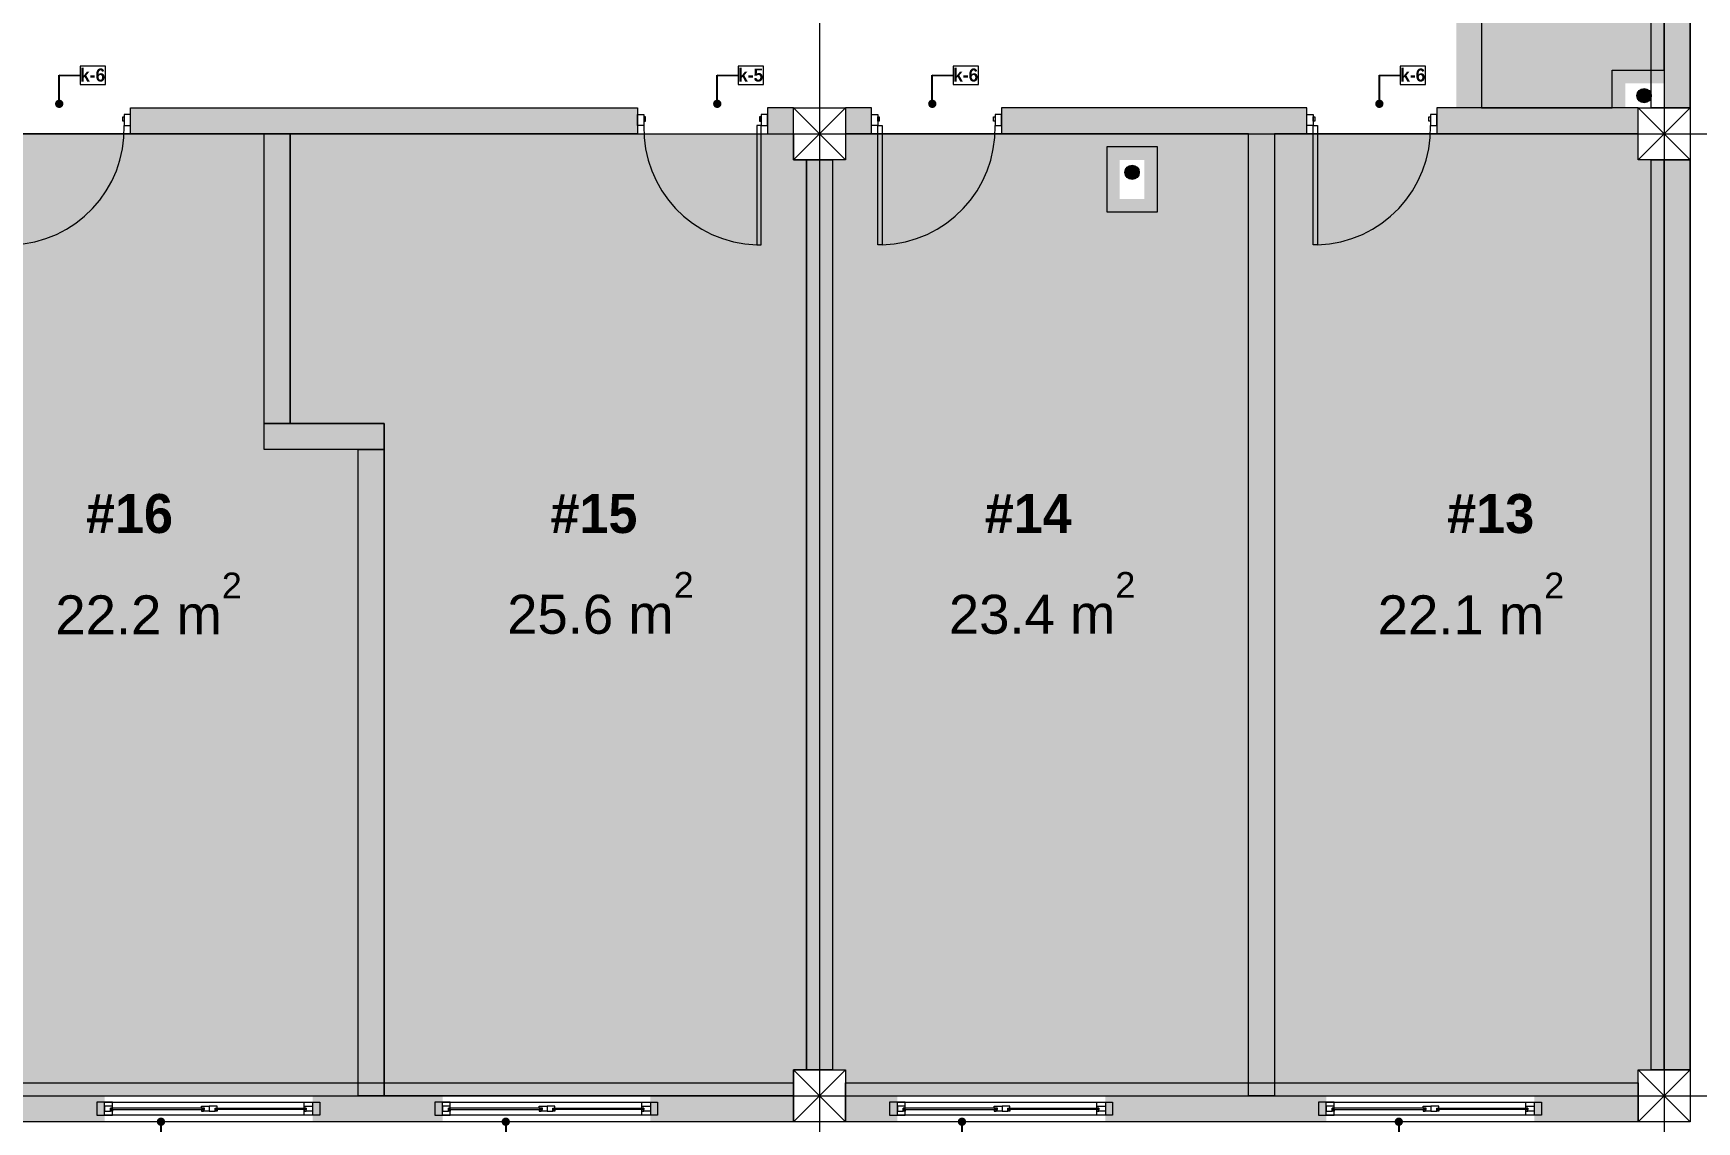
# Model space of a CAD drawing. Header units: millimetres. Extents: x 475206255 to 476720147, y 4620882299 to 4621447368.
# Drawn here: x 475261770 to 475274569, y 4620940324 to 4620948699 of the extents above; entities that cross this region are included whole.
import ezdxf

# ---------------------------------------------------------------- set-up
doc = ezdxf.new("R2010")
doc.units = ezdxf.units.MM
doc.header["$MEASUREMENT"] = 0
doc.set_wipeout_variables(frame=1)
for name, color, linetype, lineweight in [('2D Drafting - General_Pen_No__1_Pen_No__7', 7, 'Continuous', 0), ('2D Drafting - General_Pen_No__1_Pen_No__7_Pen_No__7', 7, 'Continuous', 0), ('2D Drafting - General_Pen_No__250_Pen_No__7_Pen_No__154', 154, 'Continuous', 0), ('2D Drafting - General_Pen_No__250_Pen_No__7_Pen_No__250', 7, 'Continuous', 0), ('2D Drafting - General_Pen_No__250_Pen_No__7_Pen_No__7', 7, 'Continuous', 0), ('Annotation - Text_Pen_No__7_Pen_No__235', 235, 'Continuous', 0), ('Doors_Pen_No__7_Pen_No__7_Pen_No__7', 7, 'Continuous', 0), ('G-Anno-Nplt_Pen_No__4', 7, 'Continuous', 0), ('G-Anno-Nplt_Pen_No__7', 7, 'Continuous', 0), ('G-Anno-Nplt_Pen_No__8', 8, 'Continuous', 0), ('kar-panjara_Pen_No__7_Pen_No__7_Pen_No__7', 7, 'Continuous', 0), ('New_Annotation - Label_Pen_No__1', 1, 'Continuous', 0), ('New_G-Anno-Nplt_Pen_No__4', 7, 'Continuous', 0), ('New_G-Anno-Nplt_Pen_No__8', 8, 'Continuous', 0), ('shaxtebi da milebi_Pen_No__1_Pen_No__1_Pen_No__1', 1, 'Continuous', 0), ('zoma_Pen_No__1', 1, 'Continuous', 0), ('zoma_Pen_No__142', 142, 'Continuous', 0), ('zoma_Pen_No__5_Pen_No__5', 5, 'Continuous', 0)]:
    doc.layers.add(name, color=color, linetype=linetype, lineweight=lineweight)
doc.layers.add('zoma', color=7, linetype='Continuous')
doc.styles.add('GENERATED_STYLE_1', font='arial.ttf')
doc.styles.add('GENERATED_STYLE_2', font='arial.ttf')
doc.styles.add('GENERATED_STYLE_5', font='')
doc.styles.add('GENERATED_STYLE_8', font='')
doc.styles.get('GENERATED_STYLE_5').set_extended_font_data('Avaza', bold=True)
doc.styles.get('GENERATED_STYLE_8').set_extended_font_data('AcadMtavr', bold=True)
doc.dimstyles.new('GENERATED_STYLE__11', dxfattribs={"dimtxt": 500, "dimasz": 228, "dimexe": 0.18, "dimexo": 3, "dimgap": 0, "dimtad": 1, "dimlfac": 0.001, "dimzin": 0, "dimdsep": 46, "dimtxsty": 'GENERATED_STYLE_2', "dimblk": 'ARROWHEAD_2', "dimblk1": 'ARROWHEAD_2', "dimblk2": 'ARROWHEAD_2', "dimcen": 0.09, "dimclrd": 1, "dimclre": 1, "dimclrt": 1, "dimadec": 0, "dimazin": 0, "dimtfac": 1, "dimtdec": 4, "dimtmove": 2, "dimatfit": 3, "dimfxl": 1, "dimtolj": 1, "dimtzin": 0, "dimarcsym": 0})
doc.dimstyles.new('GENERATED_STYLE__25', dxfattribs={"dimtxt": 200, "dimasz": 64.421331, "dimexe": 0.18, "dimexo": 3, "dimgap": 0, "dimtad": 1, "dimtih": 1, "dimtoh": 1, "dimlfac": 0.001, "dimzin": 0, "dimdsep": 46, "dimtxsty": 'GENERATED_STYLE_2', "dimblk": 'ARROWHEAD_2', "dimblk1": 'ARROWHEAD_2', "dimblk2": 'ARROWHEAD_2', "dimcen": 0.09, "dimclrd": 142, "dimclre": 142, "dimclrt": 142, "dimadec": 0, "dimazin": 0, "dimtfac": 1, "dimtdec": 4, "dimtmove": 2, "dimatfit": 3, "dimfxl": 1, "dimtolj": 1, "dimtzin": 0, "dimarcsym": 0})
doc.dimstyles.new('GENERATED_STYLE__3', dxfattribs={"dimtxt": 200, "dimasz": 64.421331, "dimexe": 0.18, "dimexo": 3, "dimgap": 0, "dimtad": 1, "dimtih": 1, "dimtoh": 1, "dimlfac": 0.001, "dimzin": 0, "dimdsep": 46, "dimtxsty": 'GENERATED_STYLE_2', "dimblk": 'ARROWHEAD_2', "dimblk1": 'ARROWHEAD_2', "dimblk2": 'ARROWHEAD_2', "dimcen": 0.09, "dimclrd": 142, "dimclre": 142, "dimclrt": 142, "dimadec": 0, "dimazin": 0, "dimtfac": 1, "dimtdec": 4, "dimtmove": 0, "dimatfit": 3, "dimfxl": 1, "dimtolj": 1, "dimtzin": 0, "dimarcsym": 0})
doc.dimstyles.new('GENERATED_STYLE__33', dxfattribs={"dimtxt": 0.18, "dimasz": 127.68, "dimexe": 0.18, "dimexo": 0.0625, "dimgap": 0, "dimtad": 0, "dimtih": 1, "dimtoh": 1, "dimdec": 4, "dimzin": 0, "dimdsep": 46, "dimcen": 0.09, "dimadec": 0, "dimazin": 0, "dimtfac": 1, "dimtdec": 4, "dimtmove": 0, "dimatfit": 3, "dimldrblk": 'ARROWHEAD_11', "dimfxl": 1, "dimtolj": 1, "dimtzin": 0, "dimarcsym": 0})
doc.dimstyles.new('GENERATED_STYLE__9', dxfattribs={"dimtxt": 200, "dimasz": 64.421331, "dimexe": 0.18, "dimexo": 3, "dimgap": 0, "dimtad": 1, "dimlfac": 0.001, "dimzin": 0, "dimdsep": 46, "dimtxsty": 'GENERATED_STYLE_2', "dimblk": 'ARROWHEAD_2', "dimblk1": 'ARROWHEAD_2', "dimblk2": 'ARROWHEAD_2', "dimcen": 0.09, "dimclrd": 142, "dimclre": 142, "dimclrt": 142, "dimadec": 0, "dimazin": 0, "dimtfac": 1, "dimtdec": 4, "dimtmove": 0, "dimatfit": 3, "dimfxl": 1, "dimtolj": 1, "dimtzin": 0, "dimarcsym": 0})

# ---------------------------------------------------------------- blocks, each defined once
blk = doc.blocks.new('*D1120', base_point=(475826096, 4621095193))
at = {"layer": 'zoma_Pen_No__142', "color": 142, "linetype": 'Continuous', "lineweight": 0, "transparency": 16777216}
for p, q in [((475296909, 4620940724), (475296782, 4620940724)), ((475296803, 4620940748), (475296888, 4620940699)), ((475296846, 4620940324), (475296846, 4620940724)), ((475296909, 4620940324), (475296782, 4620940324)), ((475296803, 4620940348), (475296888, 4620940299)), ((475296846, 4620940282), (475296846, 4620940324))]:
    blk.add_line(p, q, dxfattribs=at)
at = {"layer": 'zoma_Pen_No__142', "color": 142, "lineweight": 0, "transparency": 16777216, "insert": (475296806, 4620939766), "char_height": 200, "attachment_point": 7, "rotation": 90, "style": 'GENERATED_STYLE_2'}
blk.add_mtext('\\A1;{\\pql;\\fArial|b0|i0|c204|p0;\\W1.000000;0.40}', dxfattribs=at)
blk = doc.blocks.new('ARROWHEAD_2')
at = {"color": 0, "linetype": 'Continuous', "lineweight": 0}
for p, q in [((-0.378, -0.655), (0.378, 0.655)), ((0, 0), (-1, 0))]:
    blk.add_line(p, q, dxfattribs=at)
blk = doc.blocks.new('*D1121', base_point=(475826096, 4621095193))
at = {"layer": 'zoma_Pen_No__142', "color": 142, "linetype": 'Continuous', "lineweight": 0, "transparency": 16777216}
for p, q in [((475296909, 4620947724), (475296782, 4620947724)), ((475296803, 4620947748), (475296888, 4620947699)), ((475296846, 4620940724), (475296846, 4620947724)), ((475296909, 4620940724), (475296782, 4620940724)), ((475296803, 4620940748), (475296888, 4620940699))]:
    blk.add_line(p, q, dxfattribs=at)
at = {"layer": 'zoma_Pen_No__142', "color": 142, "lineweight": 0, "transparency": 16777216, "char_height": 200, "attachment_point": 7, "rotation": 90, "style": 'GENERATED_STYLE_2'}
for s, insert in [('\\A1;{\\pql;\\fArial|b0|i0|c204|p0;\\W1.000000;0.40}', (475296806, 4620947166)), ('\\A1;{\\pql;\\fArial|b0|i0|c204|p0;\\W1.000000;7.00}', (475296806, 4620943957))]:
    blk.add_mtext(s, dxfattribs=dict(at, insert=insert))
blk = doc.blocks.new('*D1122', base_point=(475826096, 4621095193))
at = {"layer": 'zoma_Pen_No__142', "color": 142, "linetype": 'Continuous', "lineweight": 0, "transparency": 16777216}
for p, q in [((475296909, 4620948124), (475296782, 4620948124)), ((475296803, 4620948148), (475296888, 4620948099)), ((475296846, 4620947724), (475296846, 4620948124)), ((475296909, 4620947724), (475296782, 4620947724)), ((475296803, 4620947748), (475296888, 4620947699))]:
    blk.add_line(p, q, dxfattribs=at)
blk = doc.blocks.new('*D1123', base_point=(475826096, 4621095193))
at = {"layer": 'zoma_Pen_No__142', "color": 142, "linetype": 'Continuous', "lineweight": 0, "transparency": 16777216}
for p, q in [((475296803, 4620955148), (475296888, 4620955099)), ((475296909, 4620955124), (475296782, 4620955124)), ((475296846, 4620948124), (475296846, 4620955124)), ((475296909, 4620948124), (475296782, 4620948124)), ((475296803, 4620948148), (475296888, 4620948099))]:
    blk.add_line(p, q, dxfattribs=at)
at = {"layer": 'zoma_Pen_No__142', "color": 142, "lineweight": 0, "transparency": 16777216, "char_height": 200, "attachment_point": 7, "rotation": 90, "style": 'GENERATED_STYLE_2'}
for s, insert in [('\\A1;{\\pql;\\fArial|b0|i0|c204|p0;\\W1.000000;0.40}', (475296806, 4620954566)), ('\\A1;{\\pql;\\fArial|b0|i0|c204|p0;\\W1.000000;7.00}', (475296806, 4620951357))]:
    blk.add_mtext(s, dxfattribs=dict(at, insert=insert))
blk = doc.blocks.new('*D1125', base_point=(475826096, 4621095193))
at = {"layer": 'zoma_Pen_No__142', "color": 142, "linetype": 'Continuous', "lineweight": 0, "transparency": 16777216}
for p, q in [((475297815, 4620955524), (475297688, 4620955524)), ((475297794, 4620955499), (475297709, 4620955548)), ((475297751, 4620955524), (475297751, 4620955565)), ((475297751, 4620940324), (475297751, 4620955524)), ((475297815, 4620940324), (475297688, 4620940324)), ((475297709, 4620940348), (475297794, 4620940299)), ((475297751, 4620940282), (475297751, 4620940324))]:
    blk.add_line(p, q, dxfattribs=at)
at = {"layer": 'zoma_Pen_No__142', "color": 142, "lineweight": 0, "transparency": 16777216, "insert": (475297711, 4620947581), "char_height": 200, "attachment_point": 7, "rotation": 90, "style": 'GENERATED_STYLE_2'}
blk.add_mtext('\\A1;{\\pql;\\fArial|b0|i0|c204|p0;\\W1.000000;15.20}', dxfattribs=at)
blk = doc.blocks.new('*D1140', base_point=(475826096, 4621095193))
at = {"layer": 'zoma_Pen_No__1', "color": 1, "linetype": 'Continuous', "lineweight": 0, "transparency": 16777216}
for p, q in [((475295519, 4620940324), (475295519, 4620940471)), ((475295744, 4620940324), (475295294, 4620940324)), ((475295669, 4620940237), (475295369, 4620940410)), ((475295519, 4620930806), (475295519, 4620940324)), ((475295369, 4620930892), (475295669, 4620930719)), ((475295744, 4620930806), (475295294, 4620930806)), ((475295519, 4620930659), (475295519, 4620930806))]:
    blk.add_line(p, q, dxfattribs=at)
at = {"layer": 'zoma_Pen_No__1', "color": 1, "lineweight": 0, "transparency": 16777216, "insert": (475295419, 4620933941), "char_height": 500, "attachment_point": 7, "rotation": 90, "style": 'GENERATED_STYLE_2'}
blk.add_mtext('\\A1;{\\pql;\\fArial|b0|i0|c204|p0;\\W1.000000;9.52}', dxfattribs=at)
blk = doc.blocks.new('*D1192', base_point=(475826096, 4621095193))
at = {"layer": 'zoma_Pen_No__142', "color": 142, "linetype": 'Continuous', "lineweight": 0, "transparency": 16777216}
for p, q in [((475261144, 4620938967), (475261095, 4620938882)), ((475261119, 4620938861), (475261119, 4620938988)), ((475261119, 4620938925), (475267619, 4620938925)), ((475267644, 4620938967), (475267595, 4620938882)), ((475267619, 4620938861), (475267619, 4620938988))]:
    blk.add_line(p, q, dxfattribs=at)
at = {"layer": 'zoma_Pen_No__142', "color": 142, "lineweight": 0, "transparency": 16777216, "char_height": 200, "attachment_point": 7, "style": 'GENERATED_STYLE_2'}
for s, insert in [('\\A1;{\\pql;\\fArial|b0|i0|c204|p0;\\W1.000000;6.50}', (475264103, 4620938965)), ('\\A1;{\\pql;\\fArial|b0|i0|c204|p0;\\W1.000000;0.40}', (475267061, 4620938965))]:
    blk.add_mtext(s, dxfattribs=dict(at, insert=insert))
blk = doc.blocks.new('*D1193', base_point=(475826096, 4621095193))
at = {"layer": 'zoma_Pen_No__142', "color": 142, "linetype": 'Continuous', "lineweight": 0, "transparency": 16777216}
for p, q in [((475267644, 4620938967), (475267595, 4620938882)), ((475267619, 4620938861), (475267619, 4620938988)), ((475267619, 4620938925), (475268019, 4620938925)), ((475268044, 4620938967), (475267995, 4620938882)), ((475268019, 4620938861), (475268019, 4620938988))]:
    blk.add_line(p, q, dxfattribs=at)
blk = doc.blocks.new('*D1194', base_point=(475826096, 4621095193))
at = {"layer": 'zoma_Pen_No__142', "color": 142, "linetype": 'Continuous', "lineweight": 0, "transparency": 16777216}
for p, q in [((475268044, 4620938967), (475267995, 4620938882)), ((475268019, 4620938861), (475268019, 4620938988)), ((475268019, 4620938925), (475274119, 4620938925)), ((475274144, 4620938967), (475274095, 4620938882)), ((475274119, 4620938861), (475274119, 4620938988))]:
    blk.add_line(p, q, dxfattribs=at)
at = {"layer": 'zoma_Pen_No__142', "color": 142, "lineweight": 0, "transparency": 16777216, "char_height": 200, "attachment_point": 7, "style": 'GENERATED_STYLE_2'}
for s, insert in [('\\A1;{\\pql;\\fArial|b0|i0|c204|p0;\\W1.000000;6.10}', (475270803, 4620938965)), ('\\A1;{\\pql;\\fArial|b0|i0|c204|p0;\\W1.000000;0.40}', (475273561, 4620938965))]:
    blk.add_mtext(s, dxfattribs=dict(at, insert=insert))
blk = doc.blocks.new('*D1195', base_point=(475826096, 4621095193))
at = {"layer": 'zoma_Pen_No__142', "color": 142, "linetype": 'Continuous', "lineweight": 0, "transparency": 16777216}
for p, q in [((475274144, 4620938967), (475274095, 4620938882)), ((475274119, 4620938861), (475274119, 4620938988)), ((475274119, 4620938925), (475274519, 4620938925)), ((475274544, 4620938967), (475274495, 4620938882)), ((475274519, 4620938861), (475274519, 4620938988))]:
    blk.add_line(p, q, dxfattribs=at)
at = {"layer": 'zoma_Pen_No__142', "color": 142, "lineweight": 0, "transparency": 16777216, "insert": (475274403, 4620939022), "char_height": 200, "attachment_point": 7, "style": 'GENERATED_STYLE_2'}
blk.add_mtext('\\A1;{\\pql;\\fArial|b0|i0|c204|p0;\\W1.000000;0.30}', dxfattribs=at)
blk = doc.blocks.new('*D1196', base_point=(475826096, 4621095193))
at = {"layer": 'zoma_Pen_No__142', "color": 142, "linetype": 'Continuous', "lineweight": 0, "transparency": 16777216}
for p, q in [((475274544, 4620938967), (475274495, 4620938882)), ((475274519, 4620938861), (475274519, 4620938988)), ((475274519, 4620938925), (475274819, 4620938925)), ((475274844, 4620938967), (475274795, 4620938882)), ((475274819, 4620938861), (475274819, 4620938988))]:
    blk.add_line(p, q, dxfattribs=at)
blk = doc.blocks.new('ARROWHEAD_11')
at = {"color": 0, "linetype": 'Continuous', "lineweight": 0}
blk.add_line((0, 0), (-1, 0), dxfattribs=at)
at = {"color": 0, "linetype": 'Continuous', "lineweight": 0, "const_width": 0.25, "flags": 128}
blk.add_lwpolyline([(-0.125, 0, 1), (0.125, 0, 1)], format="xyb", close=True, dxfattribs=at)

msp = doc.modelspace()

# ---------------------------------------------------------------- hatches: boundary and pattern name
at = {"layer": '2D Drafting - General_Pen_No__250_Pen_No__7_Pen_No__154', "linetype": 'Continuous', "lineweight": 0}
for points in [[(475274519.369, 4620955123.861), (475274319.369, 4620955123.861), (475274319.369, 4620948123.861), (475274519.369, 4620948123.861)], [(475274519.369, 4620947723.861), (475274319.369, 4620947723.861), (475274319.369, 4620940723.861), (475274519.369, 4620940723.861)], [(475262319.369, 4620940323.861), (475261119.369, 4620940323.861), (475261119.369, 4620940523.861), (475262319.369, 4620940523.861)], [(475264919.099, 4620940323.861), (475263919.37, 4620940323.861), (475263919.37, 4620940523.861), (475264919.099, 4620940523.861)], [(475267619.369, 4620940323.861), (475266519.1, 4620940323.861), (475266519.1, 4620940523.861), (475267619.369, 4620940523.861)], [(475268419.369, 4620940323.919), (475268019.369, 4620940323.919), (475268019.369, 4620940523.919), (475268419.369, 4620940523.919)], [(475271719.367, 4620940323.919), (475270019.372, 4620940323.919), (475270019.372, 4620940523.919), (475271719.367, 4620940523.919)], [(475274119.369, 4620940323.919), (475273319.369, 4620940323.919), (475273319.369, 4620940523.919), (475274119.369, 4620940523.919)]]:
    msp.add_hatch(color=154, dxfattribs=at).paths.add_polyline_path(points)
at = {"layer": '2D Drafting - General_Pen_No__250_Pen_No__7_Pen_No__7', "linetype": 'Continuous', "lineweight": 0}
for points in [[(475272719.369, 4620950103.861), (475272719.369, 4620948123.861), (475272919.369, 4620948123.861), (475272919.369, 4620950103.861)], [(475273919.348, 4620948414.049), (475273919.348, 4620948123.861), (475274019.348, 4620948123.861), (475274019.348, 4620948313.861), (475274319.348, 4620948313.861), (475274319.348, 4620948414.049)], [(475262519.369, 4620948123.818), (475266419.369, 4620948123.818), (475266419.369, 4620947923.818), (475262519.369, 4620947923.818)], [(475267419.369, 4620947923.861), (475267619.369, 4620947923.861), (475267619.369, 4620948123.861), (475267419.369, 4620948123.861)], [(475268019.369, 4620947923.861), (475268219.369, 4620947923.861), (475268219.369, 4620948123.861), (475268019.369, 4620948123.861)], [(475269219.369, 4620947923.861), (475271569.369, 4620947923.861), (475271569.369, 4620948123.861), (475269219.369, 4620948123.861)], [(475272569.369, 4620947923.861), (475274119.369, 4620947923.861), (475274119.369, 4620948123.861), (475272569.369, 4620948123.861)]]:
    msp.add_hatch(color=7, dxfattribs=at).paths.add_polyline_path(points)
h = msp.add_hatch(color=7, dxfattribs=at)
h.paths.add_polyline_path([(475270029.585, 4620947723.861), (475270029.585, 4620947323.861), (475270319.787, 4620947323.861), (475270419.758, 4620947323.861), (475270419.758, 4620947823.654), (475270029.585, 4620947823.654)])
h.paths.add_polyline_path([(475270129.773, 4620947423.861), (475270129.773, 4620947723.861), (475270319.787, 4620947723.861), (475270319.787, 4620947423.861)], flags=0)
at = {"layer": 'G-Anno-Nplt_Pen_No__7', "linetype": 'Continuous', "lineweight": 0}
for points in [[(475263747.458, 4620945694.955), (475263547.458, 4620945694.955), (475263547.458, 4620947923.861), (475263747.458, 4620947923.861)], [(475271119.369, 4620940523.861), (475271119.369, 4620947923.861), (475271319.369, 4620947923.861), (475271319.369, 4620940523.861)], [(475267719.369, 4620940723.861), (475267719.369, 4620947723.861), (475267919.369, 4620947723.861), (475267919.369, 4620940723.861)], [(475264469.369, 4620945494.955), (475263547.458, 4620945494.955), (475263547.458, 4620945694.955), (475264469.369, 4620945694.955)], [(475264269.369, 4620940523.861), (475264269.369, 4620945494.955), (475264469.369, 4620945494.955), (475264469.369, 4620940523.861)]]:
    msp.add_hatch(color=7, dxfattribs=at).paths.add_polyline_path(points)
at = {"layer": 'G-Anno-Nplt_Pen_No__8', "linetype": 'Continuous', "lineweight": 0, "true_color": 0x202020}
for points in [[(475261019.369, 4620940723.861), (475261119.369, 4620940723.861), (475261119.369, 4620940523.861), (475264269.369, 4620940523.861), (475264269.369, 4620945494.955), (475263547.458, 4620945494.955), (475263547.458, 4620947883.786), (475263547.458, 4620947923.861), (475261389.535, 4620947923.861), (475261389.535, 4620947883.786), (475261119.369, 4620947883.786), (475261119.369, 4620947723.861), (475261019.369, 4620947723.861)], [(475263747.458, 4620945694.955), (475263747.458, 4620947923.861), (475267619.369, 4620947923.861), (475267619.369, 4620947723.861), (475267719.369, 4620947723.861), (475267719.369, 4620940723.861), (475267619.369, 4620940723.861), (475267619.369, 4620940523.861), (475264469.369, 4620940523.861), (475264469.369, 4620945694.955)], [(475271319.369, 4620940523.919), (475274119.369, 4620940523.919), (475274119.369, 4620940723.861), (475274319.369, 4620940723.861), (475274319.369, 4620947723.861), (475274119.369, 4620947723.861), (475274119.369, 4620947923.861), (475271319.369, 4620947923.861)]]:
    msp.add_hatch(color=250, dxfattribs=at).paths.add_polyline_path(points)
h = msp.add_hatch(color=250, dxfattribs=at)
h.paths.add_polyline_path([(475268019.369, 4620947723.861), (475267919.369, 4620947723.861), (475267919.369, 4620940723.861), (475268019.369, 4620940723.861), (475268019.369, 4620940523.861), (475271119.369, 4620940523.861), (475271119.369, 4620947923.861), (475268019.369, 4620947923.861)])
h.paths.add_polyline_path([(475270029.585, 4620947323.861), (475270419.758, 4620947323.861), (475270419.758, 4620947823.654), (475270029.585, 4620947823.654)], flags=0)
at = {"layer": 'New_G-Anno-Nplt_Pen_No__8', "linetype": 'Continuous', "lineweight": 0, "true_color": 0x202020}
msp.add_hatch(color=250, dxfattribs=at).paths.add_polyline_path([(475271319.369, 4620950283.786), (475272914.538, 4620950283.786), (475272914.538, 4620948123.861), (475273919.348, 4620948123.861), (475273919.348, 4620948414.049), (475274319.369, 4620948414.049), (475274319.369, 4620955123.861), (475274119.369, 4620955123.861), (475274119.369, 4620955323.861), (475271319.369, 4620955323.861)])
at = {"layer": 'shaxtebi da milebi_Pen_No__1_Pen_No__1_Pen_No__1', "linetype": 'Continuous', "lineweight": 0}
for points in [[(475274164.348, 4620948273.861, 1), (475274164.348, 4620948163.861, 1)], [(475270169.773, 4620947628.861, 1), (475270279.773, 4620947628.861, 1)]]:
    msp.add_hatch(color=1, dxfattribs=at).paths.add_polyline_path(points)

# ---------------------------------------------------------------- linework, layer by layer
at = {"layer": '2D Drafting - General_Pen_No__1_Pen_No__7', "color": 7, "linetype": 'Continuous', "lineweight": 0}
for p, q in [((475267619.369, 4620947723.861), (475268019.369, 4620948123.861)), ((475268019.369, 4620947723.861), (475267619.369, 4620948123.861)), ((475274519.369, 4620947723.861), (475274119.369, 4620948123.861)), ((475274119.369, 4620947723.861), (475274519.369, 4620948123.861)), ((475267619.369, 4620940323.861), (475268019.369, 4620940723.861)), ((475268019.369, 4620940323.861), (475267619.369, 4620940723.861)), ((475274119.369, 4620940323.861), (475274519.369, 4620940723.861)), ((475274519.369, 4620940323.861), (475274119.369, 4620940723.861))]:
    msp.add_line(p, q, dxfattribs=at)
at = {"layer": '2D Drafting - General_Pen_No__1_Pen_No__7', "color": 7, "linetype": 'Continuous', "lineweight": 0, "flags": 128}
for points in [[(475274219.369, 4620948123.861), (475274219.369, 4620955123.861), (475274519.369, 4620955123.861), (475274519.369, 4620948123.861)], [(475268019.369, 4620947723.861), (475267619.369, 4620947723.861), (475267619.369, 4620948123.861), (475268019.369, 4620948123.861)], [(475274519.369, 4620947723.861), (475274119.369, 4620947723.861), (475274119.369, 4620948123.861), (475274519.369, 4620948123.861)], [(475274219.369, 4620940723.861), (475274219.369, 4620947723.861), (475274519.369, 4620947723.861), (475274519.369, 4620940723.861)], [(475268019.369, 4620940323.861), (475267619.369, 4620940323.861), (475267619.369, 4620940723.861), (475268019.369, 4620940723.861)], [(475274519.369, 4620940323.861), (475274119.369, 4620940323.861), (475274119.369, 4620940723.861), (475274519.369, 4620940723.861)], [(475267619.369, 4620940323.861), (475261119.369, 4620940323.861), (475261119.369, 4620940623.861), (475267619.369, 4620940623.861)], [(475274119.369, 4620940323.861), (475268019.369, 4620940323.861), (475268019.369, 4620940623.861), (475274119.369, 4620940623.861)]]:
    msp.add_lwpolyline(points, close=True, dxfattribs=at)
at = {"layer": '2D Drafting - General_Pen_No__1_Pen_No__7_Pen_No__7', "color": 7, "linetype": 'Continuous', "lineweight": 0}
for centre, start, end in [((475261577.091, 4620947964.194), 271.603806, 1.603806), ((475267361.646, 4620947964.194), 178.396194, 268.396194), ((475268277.091, 4620947964.194), 271.603806, 1.603806), ((475271627.091, 4620947964.194), 271.603806, 1.603806)]:
    msp.add_arc(centre, 893.239, start, end, dxfattribs=at)
at = {"layer": '2D Drafting - General_Pen_No__250_Pen_No__7_Pen_No__250', "color": 7, "linetype": 'Continuous', "lineweight": 0, "flags": 128}
for points in [[(475274519.369, 4620955123.861), (475274319.369, 4620955123.861), (475274319.369, 4620948123.861), (475274519.369, 4620948123.861)], [(475267419.369, 4620947923.861), (475267619.369, 4620947923.861), (475267619.369, 4620948123.861), (475267419.369, 4620948123.861)], [(475268019.369, 4620947923.861), (475268219.369, 4620947923.861), (475268219.369, 4620948123.861), (475268019.369, 4620948123.861)], [(475269219.369, 4620947923.861), (475271569.369, 4620947923.861), (475271569.369, 4620948123.861), (475269219.369, 4620948123.861)], [(475272569.369, 4620947923.861), (475274119.369, 4620947923.861), (475274119.369, 4620948123.861), (475272569.369, 4620948123.861)], [(475274519.369, 4620947723.861), (475274319.369, 4620947723.861), (475274319.369, 4620940723.861), (475274519.369, 4620940723.861)]]:
    msp.add_lwpolyline(points, close=True, dxfattribs=at)
at = {"layer": '2D Drafting - General_Pen_No__250_Pen_No__7_Pen_No__7', "color": 7, "linetype": 'Continuous', "lineweight": 0, "flags": 128}
msp.add_lwpolyline([(475262519.369, 4620948123.818), (475266419.369, 4620948123.818), (475266419.369, 4620947923.818), (475262519.369, 4620947923.818)], close=True, dxfattribs=at)
at = {"layer": 'Doors_Pen_No__7_Pen_No__7_Pen_No__7', "color": 7, "linetype": 'Continuous', "lineweight": 0, "flags": 128}
for points in [[(475262458.869, 4620948055.861), (475262469.98, 4620948055.861), (475262469.98, 4620948022.528), (475262458.869, 4620948022.528)], [(475262519.369, 4620948073.861), (475262469.98, 4620948073.861), (475262469.98, 4620947989.194), (475262519.369, 4620947989.194)], [(475266419.369, 4620948073.861), (475266468.757, 4620948073.861), (475266468.757, 4620947989.194), (475266419.369, 4620947989.194)], [(475266479.869, 4620948055.861), (475266468.757, 4620948055.861), (475266468.757, 4620948022.528), (475266479.869, 4620948022.528)], [(475267369.98, 4620947989.194), (475267336.646, 4620947989.194), (475267336.646, 4620947071.305), (475267369.98, 4620947071.305)], [(475267369.98, 4620948055.861), (475267358.869, 4620948055.861), (475267358.869, 4620948022.528), (475267369.98, 4620948022.528)], [(475267419.369, 4620948073.861), (475267369.98, 4620948073.861), (475267369.98, 4620947989.194), (475267419.369, 4620947989.194)], [(475268219.369, 4620948073.861), (475268268.758, 4620948073.861), (475268268.758, 4620947989.194), (475268219.369, 4620947989.194)], [(475268268.758, 4620948055.861), (475268279.869, 4620948055.861), (475268279.869, 4620948022.528), (475268268.758, 4620948022.528)], [(475268268.758, 4620947989.194), (475268302.091, 4620947989.194), (475268302.091, 4620947071.305), (475268268.758, 4620947071.305)], [(475269158.869, 4620948055.861), (475269169.98, 4620948055.861), (475269169.98, 4620948022.528), (475269158.869, 4620948022.528)], [(475269219.369, 4620948073.861), (475269169.98, 4620948073.861), (475269169.98, 4620947989.194), (475269219.369, 4620947989.194)], [(475271569.369, 4620948073.861), (475271618.758, 4620948073.861), (475271618.758, 4620947989.194), (475271569.369, 4620947989.194)], [(475271618.758, 4620948055.861), (475271629.869, 4620948055.861), (475271629.869, 4620948022.528), (475271618.758, 4620948022.528)], [(475271618.758, 4620947989.194), (475271652.091, 4620947989.194), (475271652.091, 4620947071.305), (475271618.758, 4620947071.305)], [(475272508.869, 4620948055.861), (475272519.98, 4620948055.861), (475272519.98, 4620948022.528), (475272508.869, 4620948022.528)], [(475272569.369, 4620948073.861), (475272519.98, 4620948073.861), (475272519.98, 4620947989.194), (475272569.369, 4620947989.194)]]:
    msp.add_lwpolyline(points, close=True, dxfattribs=at)
at = {"layer": 'G-Anno-Nplt_Pen_No__4', "color": 7, "linetype": 'Continuous', "lineweight": 0, "flags": 128}
for points in [[(475261019.369, 4620940723.861), (475261119.369, 4620940723.861), (475261119.369, 4620940523.861), (475264269.369, 4620940523.861), (475264269.369, 4620945494.955), (475263547.458, 4620945494.955), (475263547.458, 4620947883.786), (475263547.458, 4620947923.861), (475261389.535, 4620947923.861), (475261389.535, 4620947883.786), (475261119.369, 4620947883.786), (475261119.369, 4620947723.861), (475261019.369, 4620947723.861)], [(475263747.458, 4620945694.955), (475263547.458, 4620945694.955), (475263547.458, 4620947923.861), (475263747.458, 4620947923.861)], [(475263747.458, 4620945694.955), (475263747.458, 4620947923.861), (475267619.369, 4620947923.861), (475267619.369, 4620947723.861), (475267719.369, 4620947723.861), (475267719.369, 4620940723.861), (475267619.369, 4620940723.861), (475267619.369, 4620940523.861), (475264469.369, 4620940523.861), (475264469.369, 4620945694.955)], [(475268019.369, 4620947723.861), (475267919.369, 4620947723.861), (475267919.369, 4620940723.861), (475268019.369, 4620940723.861), (475268019.369, 4620940523.861), (475271119.369, 4620940523.861), (475271119.369, 4620947923.861), (475268019.369, 4620947923.861)], [(475271119.369, 4620940523.861), (475271119.369, 4620947923.861), (475271319.369, 4620947923.861), (475271319.369, 4620940523.861)], [(475271319.369, 4620940523.919), (475274119.369, 4620940523.919), (475274119.369, 4620940723.861), (475274319.369, 4620940723.861), (475274319.369, 4620947723.861), (475274119.369, 4620947723.861), (475274119.369, 4620947923.861), (475271319.369, 4620947923.861)], [(475267719.369, 4620940723.861), (475267719.369, 4620947723.861), (475267919.369, 4620947723.861), (475267919.369, 4620940723.861)], [(475270029.585, 4620947323.861), (475270419.758, 4620947323.861), (475270419.758, 4620947823.654), (475270029.585, 4620947823.654)], [(475264469.369, 4620945494.955), (475263547.458, 4620945494.955), (475263547.458, 4620945694.955), (475264469.369, 4620945694.955)], [(475264269.369, 4620940523.861), (475264269.369, 4620945494.955), (475264469.369, 4620945494.955), (475264469.369, 4620940523.861)]]:
    msp.add_lwpolyline(points, close=True, dxfattribs=at)
at = {"layer": 'kar-panjara_Pen_No__7_Pen_No__7_Pen_No__7', "color": 7, "linetype": 'Continuous', "lineweight": 0, "flags": 128}
for points in [[(475262379.043, 4620940473.832), (475262259.043, 4620940473.832), (475262259.043, 4620940373.832), (475262379.043, 4620940373.832)], [(475263919.37, 4620940373.833), (475262319.369, 4620940373.888), (475262319.369, 4620940473.833), (475263919.37, 4620940473.777)], [(475262319.369, 4620940403.948), (475262364.369, 4620940403.948), (475262364.369, 4620940418.948), (475262364.369, 4620940428.948), (475262379.043, 4620940428.948), (475262379.043, 4620940443.948), (475262319.369, 4620940443.948)], [(475262364.369, 4620940418.948), (475263088.209, 4620940418.948), (475263088.209, 4620940428.948), (475262364.369, 4620940428.948)], [(475263123.941, 4620940403.948), (475263078.941, 4620940403.948), (475263078.941, 4620940418.948), (475263078.941, 4620940428.948), (475263063.941, 4620940428.948), (475263063.941, 4620940443.948), (475263123.941, 4620940443.948)], [(475263123.941, 4620940403.948), (475263168.941, 4620940403.948), (475263168.941, 4620940418.948), (475263168.941, 4620940428.948), (475263183.941, 4620940428.948), (475263183.941, 4620940443.948), (475263123.941, 4620940443.948)], [(475263868.941, 4620940418.948), (475263168.941, 4620940418.948), (475263168.941, 4620940428.948), (475263868.941, 4620940428.948)], [(475263853.941, 4620940473.832), (475263973.941, 4620940473.832), (475263973.941, 4620940373.832), (475263853.941, 4620940373.832)], [(475263919.37, 4620940403.948), (475263868.941, 4620940403.948), (475263868.941, 4620940418.948), (475263868.941, 4620940428.948), (475263853.941, 4620940428.948), (475263853.941, 4620940443.948), (475263919.37, 4620940443.948)], [(475264978.773, 4620940473.819), (475264858.773, 4620940473.819), (475264858.773, 4620940373.819), (475264978.773, 4620940373.819)], [(475266519.1, 4620940373.82), (475264919.099, 4620940373.876), (475264919.099, 4620940473.82), (475266519.1, 4620940473.765)], [(475264919.099, 4620940403.936), (475264964.099, 4620940403.936), (475264964.099, 4620940418.936), (475264964.099, 4620940428.936), (475264978.773, 4620940428.936), (475264978.773, 4620940443.936), (475264919.099, 4620940443.936)], [(475264964.099, 4620940418.936), (475265687.939, 4620940418.936), (475265687.939, 4620940428.936), (475264964.099, 4620940428.936)], [(475265723.67, 4620940403.936), (475265678.67, 4620940403.936), (475265678.67, 4620940418.936), (475265678.67, 4620940428.936), (475265663.67, 4620940428.936), (475265663.67, 4620940443.936), (475265723.67, 4620940443.936)], [(475265723.67, 4620940403.936), (475265768.67, 4620940403.936), (475265768.67, 4620940418.936), (475265768.67, 4620940428.936), (475265783.67, 4620940428.936), (475265783.67, 4620940443.936), (475265723.67, 4620940443.936)], [(475266468.67, 4620940418.936), (475265768.67, 4620940418.936), (475265768.67, 4620940428.936), (475266468.67, 4620940428.936)], [(475266453.67, 4620940473.819), (475266573.67, 4620940473.819), (475266573.67, 4620940373.819), (475266453.67, 4620940373.819)], [(475266519.1, 4620940403.936), (475266468.67, 4620940403.936), (475266468.67, 4620940418.936), (475266468.67, 4620940428.936), (475266453.67, 4620940428.936), (475266453.67, 4620940443.936), (475266519.1, 4620940443.936)], [(475268479.045, 4620940473.947), (475268359.045, 4620940473.947), (475268359.045, 4620940373.947), (475268479.045, 4620940373.947)], [(475270019.372, 4620940373.948), (475268419.37, 4620940374.003), (475268419.37, 4620940473.948), (475270019.372, 4620940473.893)], [(475268419.37, 4620940404.063), (475268464.37, 4620940404.063), (475268464.37, 4620940419.063), (475268464.37, 4620940429.063), (475268479.045, 4620940429.063), (475268479.045, 4620940444.063), (475268419.37, 4620940444.063)], [(475268464.37, 4620940419.063), (475269188.211, 4620940419.063), (475269188.211, 4620940429.063), (475268464.37, 4620940429.063)], [(475269223.942, 4620940404.063), (475269178.942, 4620940404.063), (475269178.942, 4620940419.063), (475269178.942, 4620940429.063), (475269163.942, 4620940429.063), (475269163.942, 4620940444.063), (475269223.942, 4620940444.063)], [(475269223.942, 4620940404.063), (475269268.942, 4620940404.063), (475269268.942, 4620940419.063), (475269268.942, 4620940429.063), (475269283.942, 4620940429.063), (475269283.942, 4620940444.063), (475269223.942, 4620940444.063)], [(475269968.942, 4620940419.063), (475269268.942, 4620940419.063), (475269268.942, 4620940429.063), (475269968.942, 4620940429.063)], [(475269953.942, 4620940473.947), (475270073.942, 4620940473.947), (475270073.942, 4620940373.947), (475269953.942, 4620940373.947)], [(475270019.372, 4620940404.063), (475269968.942, 4620940404.063), (475269968.942, 4620940419.063), (475269968.942, 4620940429.063), (475269953.942, 4620940429.063), (475269953.942, 4620940444.063), (475270019.372, 4620940444.063)], [(475271779.041, 4620940473.987), (475271659.041, 4620940473.987), (475271659.041, 4620940373.987), (475271779.041, 4620940373.987)], [(475273319.369, 4620940373.988), (475271719.367, 4620940374.043), (475271719.367, 4620940473.988), (475273319.369, 4620940473.933)], [(475271719.367, 4620940404.103), (475271764.367, 4620940404.103), (475271764.367, 4620940419.103), (475271764.367, 4620940429.103), (475271779.041, 4620940429.103), (475271779.041, 4620940444.103), (475271719.367, 4620940444.103)], [(475271764.367, 4620940419.103), (475272488.207, 4620940419.103), (475272488.207, 4620940429.103), (475271764.367, 4620940429.103)], [(475272523.939, 4620940404.103), (475272478.939, 4620940404.103), (475272478.939, 4620940419.103), (475272478.939, 4620940429.103), (475272463.939, 4620940429.103), (475272463.939, 4620940444.103), (475272523.939, 4620940444.103)], [(475272523.939, 4620940404.103), (475272568.939, 4620940404.103), (475272568.939, 4620940419.103), (475272568.939, 4620940429.103), (475272583.939, 4620940429.103), (475272583.939, 4620940444.103), (475272523.939, 4620940444.103)], [(475273268.939, 4620940419.103), (475272568.939, 4620940419.103), (475272568.939, 4620940429.103), (475273268.939, 4620940429.103)], [(475273253.939, 4620940473.987), (475273373.939, 4620940473.987), (475273373.939, 4620940373.987), (475273253.939, 4620940373.987)], [(475273319.369, 4620940404.103), (475273268.939, 4620940404.103), (475273268.939, 4620940419.103), (475273268.939, 4620940429.103), (475273253.939, 4620940429.103), (475273253.939, 4620940444.103), (475273319.369, 4620940444.103)], [(475262379.043, 4620940403.948), (475262364.369, 4620940403.948), (475262364.369, 4620940418.948), (475262379.043, 4620940418.948)], [(475263063.941, 4620940403.948), (475263078.941, 4620940403.948), (475263078.941, 4620940418.948), (475263063.941, 4620940418.948)], [(475263183.941, 4620940403.948), (475263168.941, 4620940403.948), (475263168.941, 4620940418.948), (475263183.941, 4620940418.948)], [(475263853.941, 4620940403.948), (475263868.941, 4620940403.948), (475263868.941, 4620940418.948), (475263853.941, 4620940418.948)], [(475264978.773, 4620940403.936), (475264964.099, 4620940403.936), (475264964.099, 4620940418.936), (475264978.773, 4620940418.936)], [(475265663.67, 4620940403.936), (475265678.67, 4620940403.936), (475265678.67, 4620940418.936), (475265663.67, 4620940418.936)], [(475265783.67, 4620940403.936), (475265768.67, 4620940403.936), (475265768.67, 4620940418.936), (475265783.67, 4620940418.936)], [(475266453.67, 4620940403.936), (475266468.67, 4620940403.936), (475266468.67, 4620940418.936), (475266453.67, 4620940418.936)], [(475268479.045, 4620940404.063), (475268464.37, 4620940404.063), (475268464.37, 4620940419.063), (475268479.045, 4620940419.063)], [(475269163.942, 4620940404.063), (475269178.942, 4620940404.063), (475269178.942, 4620940419.063), (475269163.942, 4620940419.063)], [(475269283.942, 4620940404.063), (475269268.942, 4620940404.063), (475269268.942, 4620940419.063), (475269283.942, 4620940419.063)], [(475269953.942, 4620940404.063), (475269968.942, 4620940404.063), (475269968.942, 4620940419.063), (475269953.942, 4620940419.063)], [(475271779.041, 4620940404.103), (475271764.367, 4620940404.103), (475271764.367, 4620940419.103), (475271779.041, 4620940419.103)], [(475272463.939, 4620940404.103), (475272478.939, 4620940404.103), (475272478.939, 4620940419.103), (475272463.939, 4620940419.103)], [(475272583.939, 4620940404.103), (475272568.939, 4620940404.103), (475272568.939, 4620940419.103), (475272583.939, 4620940419.103)], [(475273253.939, 4620940404.103), (475273268.939, 4620940404.103), (475273268.939, 4620940419.103), (475273253.939, 4620940419.103)]]:
    msp.add_lwpolyline(points, close=True, dxfattribs=at)
at = {"layer": 'New_G-Anno-Nplt_Pen_No__4', "color": 7, "linetype": 'Continuous', "lineweight": 0, "flags": 128}
msp.add_lwpolyline([(475271319.369, 4620950283.786), (475272914.538, 4620950283.786), (475272914.538, 4620948123.861), (475273919.348, 4620948123.861), (475273919.348, 4620948414.049), (475274319.369, 4620948414.049), (475274319.369, 4620955123.861), (475274119.369, 4620955123.861), (475274119.369, 4620955323.861), (475271319.369, 4620955323.861)], close=True, dxfattribs=at)
at = {"layer": 'shaxtebi da milebi_Pen_No__1_Pen_No__1_Pen_No__1', "color": 1, "linetype": 'Continuous', "lineweight": 0, "flags": 128}
for points in [[(475274164.348, 4620948273.861, -1), (475274164.348, 4620948163.861, -1)], [(475270169.773, 4620947628.861, -1), (475270279.773, 4620947628.861, -1)]]:
    msp.add_lwpolyline(points, format="xyb", close=True, dxfattribs=at)
at = {"layer": 'zoma_Pen_No__5_Pen_No__5', "color": 5, "linetype": 'Continuous', "lineweight": 0}
for p, q in [((475267819.369, 4620957794.844), (475267819.369, 4620936919.852)), ((475274319.369, 4620957794.844), (475274319.369, 4620936919.852)), ((475229338.818, 4620947923.861), (475279225.199, 4620947923.861)), ((475229338.818, 4620947923.861), (475300766.425, 4620947923.861)), ((475229338.818, 4620940523.861), (475279225.199, 4620940523.861)), ((475229338.818, 4620940523.861), (475300766.425, 4620940523.861))]:
    msp.add_line(p, q, dxfattribs=at)

# ---------------------------------------------------------------- texts
at = {"layer": 'Annotation - Text_Pen_No__7_Pen_No__235', "color": 235, "linetype": 'Continuous', "lineweight": 0, "char_height": 300, "attachment_point": 2, "style": 'GENERATED_STYLE_8'}
for s, insert in [('\\A1;{\\pqc;\\fAcadMtavr|b1|i0|c0|p0;\\W1.000000;#1\\fAcadMtavr|b1|i0|c0|p0;\\W1.000000;6}', (475262510.386, 4620945153.457)), ('\\A1;{\\pqc;\\fAcadMtavr|b1|i0|c0|p0;\\W1.000000;#\\fAcadMtavr|b1|i0|c0|p0;\\W1.000000;13}', (475272984.275, 4620945153.457)), ('\\A1;{\\pqc;\\fAcadMtavr|b1|i0|c0|p0;\\W1.000000;#1\\fAcadMtavr|b1|i0|c0|p0;\\W1.000000;5}', (475266084.075, 4620945153.457)), ('\\A1;{\\pqc;\\fAcadMtavr|b1|i0|c0|p0;\\W1.000000;#1\\fAcadMtavr|b1|i0|c0|p0;\\W1.000000;4}', (475269425.677, 4620945153.457))]:
    msp.add_mtext(s, dxfattribs=dict(at, insert=insert))
at = {"layer": 'G-Anno-Nplt_Pen_No__7', "color": 7, "lineweight": 0, "char_height": 300, "attachment_point": 7, "style": 'GENERATED_STYLE_1'}
for s, insert in [('{\\fArial|b0|i0|c204|p0;22.2 m{\\H0.66x;\\S2^  ;}}', (475261939.964, 4620944073.861)), ('{\\fArial|b0|i0|c204|p0;25.6 m{\\H0.66x;\\S2^  ;}}', (475265416.684, 4620944073.861)), ('{\\fArial|b0|i0|c204|p0;23.4 m{\\H0.66x;\\S2^  ;}}', (475268814.964, 4620944073.861)), ('{\\fArial|b0|i0|c204|p0;22.1 m{\\H0.66x;\\S2^  ;}}', (475272114.964, 4620944073.89))]:
    msp.add_mtext(s, dxfattribs=dict(at, insert=insert))

# ---------------------------------------------------------------- dimensions: what is measured, and where the dimension line sits
at = {"layer": 'zoma', "color": 142, "linetype": 'Continuous', "lineweight": 0}
for base, p1, p2, dimstyle, picture, middle in [((475267619.44, 4620938924.566), (475261119.44, 4620991489.778), (475267619.44, 4620991489.778), 'GENERATED_STYLE__3', '*D1192', (475264361.436, 4620939064.566)), ((475268019.44, 4620938924.566), (475267619.44, 4620991489.778), (475268019.44, 4620991489.778), 'GENERATED_STYLE__3', '*D1193', (475267320.019, 4620939064.566)), ((475274119.44, 4620938924.566), (475268019.44, 4620991489.778), (475274119.44, 4620991472.511), 'GENERATED_STYLE__3', '*D1194', (475271061.436, 4620939064.566)), ((475274519.44, 4620938924.566), (475274119.44, 4620991472.511), (475274519.44, 4620991489.778), 'GENERATED_STYLE__3', '*D1195', (475273820.019, 4620939064.566)), ((475274819.441, 4620938924.566), (475274519.44, 4620991489.778), (475274819.441, 4620991490.231), 'GENERATED_STYLE__25', '*D1196', (475274661.436, 4620939121.694))]:
    dim = msp.add_linear_dim(base=base, p1=p1, p2=p2, dimstyle=dimstyle, dxfattribs=at)
    dim.commit()
    dim.dimension.update_dxf_attribs({"geometry": picture, "text_midpoint": middle, "dimtype": 160})
for base, p1, p2, picture, middle in [((475297751.324, 4620955523.861), (475233219.369, 4620940323.861), (475233219.369, 4620955523.861), '*D1125', (475297611.324, 4620947915.688)), ((475296845.75, 4620955123.861), (475233219.369, 4620948123.861), (475233219.369, 4620955123.861), '*D1123', (475296705.75, 4620951615.857)), ((475296845.75, 4620948123.861), (475233219.369, 4620947723.861), (475233219.369, 4620948123.861), '*D1122', (475296705.75, 4620947424.44)), ((475296845.75, 4620947723.861), (475233219.369, 4620940723.861), (475233219.369, 4620947723.861), '*D1121', (475296705.75, 4620944215.857)), ((475296845.75, 4620940723.861), (475233219.369, 4620940323.861), (475233219.369, 4620940723.861), '*D1120', (475296705.75, 4620940024.44))]:
    dim = msp.add_linear_dim(base=base, p1=p1, p2=p2, angle=90, dimstyle='GENERATED_STYLE__9', dxfattribs=at)
    dim.commit()
    dim.dimension.update_dxf_attribs({"geometry": picture, "text_midpoint": middle, "dimtype": 160, "text_rotation": 90})
at = {"layer": 'zoma', "color": 1, "linetype": 'Continuous', "lineweight": 0}
dim = msp.add_linear_dim(base=(475295519.369, 4620940323.861), p1=(475295519.369, 4620930805.744), p2=(475231619.362, 4620940323.861), angle=90, text='9.52', dimstyle='GENERATED_STYLE__11', dxfattribs=at)
dim.commit()
dim.dimension.update_dxf_attribs({"geometry": '*D1140', "text_midpoint": (475295169.369, 4620934588.629), "dimtype": 160, "text_rotation": 90})

# ---------------------------------------------------------------- leaders
at = {"layer": 'New_Annotation - Label_Pen_No__1', "color": 1, "linetype": 'Continuous', "lineweight": 0, "annotation_type": 0, "has_hookline": 1, "hookline_direction": 0, "text_width": 269.112}
for points in [[(475262752.528, 4620940323.861), (475262752.528, 4620940108.139), (475262912.812, 4620940105.669)], [(475265405.625, 4620940323.861), (475265405.625, 4620940108.139), (475265565.909, 4620940105.669)], [(475268915.852, 4620940323.861), (475268915.852, 4620940108.139), (475269076.136, 4620940105.669)], [(475272277.013, 4620940323.861), (475272277.013, 4620940108.139), (475272437.297, 4620940105.669)]]:
    msp.add_leader(points, dimstyle='GENERATED_STYLE__33', dxfattribs=at)

# ---------------------------------------------------------------- next in the draw order: wipeouts: each hides what was drawn before it
at = {"color": 1, "linetype": 'Continuous', "lineweight": 0, "ltscale": 23226621531.4248}
msp.add_wipeout([(475262130.129, 4620948303.404), (475262325.894, 4620948303.404), (475262325.894, 4620948444.58), (475262130.129, 4620948444.58)], dxfattribs=at).dxf.layer = 'New_Annotation - Label_Pen_No__1'
at = {"color": 1, "linetype": 'Continuous', "lineweight": 0, "ltscale": 23226624121.44693}
msp.add_wipeout([(475267193.199, 4620948303.403), (475267388.964, 4620948303.403), (475267388.964, 4620948444.58), (475267193.199, 4620948444.58)], dxfattribs=at).dxf.layer = 'New_Annotation - Label_Pen_No__1'
at = {"color": 1, "linetype": 'Continuous', "lineweight": 0, "ltscale": 23226624967.87206}
msp.add_wipeout([(475268847.81, 4620948303.404), (475269043.575, 4620948303.404), (475269043.575, 4620948444.58), (475268847.81, 4620948444.58)], dxfattribs=at).dxf.layer = 'New_Annotation - Label_Pen_No__1'
at = {"color": 1, "linetype": 'Continuous', "lineweight": 0, "ltscale": 23226626727.61728}
msp.add_wipeout([(475272287.782, 4620948303.404), (475272483.547, 4620948303.404), (475272483.547, 4620948444.58), (475272287.782, 4620948444.58)], dxfattribs=at).dxf.layer = 'New_Annotation - Label_Pen_No__1'

# ---------------------------------------------------------------- next in the draw order: linework, layer by layer
at = {"layer": 'New_Annotation - Label_Pen_No__1', "color": 1, "linetype": 'Continuous', "lineweight": 0, "flags": 128}
for points in [[(475262130.129, 4620948303.404), (475262325.894, 4620948303.404), (475262325.894, 4620948444.58), (475262130.129, 4620948444.58), (475262130.129, 4620948303.404)], [(475267193.199, 4620948303.403), (475267388.964, 4620948303.403), (475267388.964, 4620948444.58), (475267193.199, 4620948444.58), (475267193.199, 4620948303.403)], [(475268847.81, 4620948303.404), (475269043.575, 4620948303.404), (475269043.575, 4620948444.58), (475268847.81, 4620948444.58), (475268847.81, 4620948303.404)], [(475272287.782, 4620948303.404), (475272483.547, 4620948303.404), (475272483.547, 4620948444.58), (475272287.782, 4620948444.58), (475272287.782, 4620948303.404)]]:
    msp.add_lwpolyline(points, close=True, dxfattribs=at)

# ---------------------------------------------------------------- next in the draw order: texts
at = {"layer": 'New_Annotation - Label_Pen_No__1', "color": 1, "linetype": 'Continuous', "lineweight": 0, "char_height": 100, "attachment_point": 4, "style": 'GENERATED_STYLE_5'}
for s, insert in [('\\A1;{\\pql;\\fAvaza|b1|i0|c0|p0;\\W1.000000;k-\\fAvaza|b1|i0|c0|p0;\\W1.000000;6}', (475262130.129, 4620948376.738)), ('\\A1;{\\pql;\\fAvaza|b1|i0|c0|p0;\\W1.000000;k-\\fAvaza|b1|i0|c0|p0;\\W1.000000;5}', (475267193.199, 4620948376.738)), ('\\A1;{\\pql;\\fAvaza|b1|i0|c0|p0;\\W1.000000;k-\\fAvaza|b1|i0|c0|p0;\\W1.000000;6}', (475268847.81, 4620948376.738)), ('\\A1;{\\pql;\\fAvaza|b1|i0|c0|p0;\\W1.000000;k-\\fAvaza|b1|i0|c0|p0;\\W1.000000;6}', (475272287.782, 4620948376.738))]:
    msp.add_mtext(s, dxfattribs=dict(at, insert=insert))

# ---------------------------------------------------------------- next in the draw order: leaders
at = {"layer": 'New_Annotation - Label_Pen_No__1', "color": 1, "linetype": 'Continuous', "lineweight": 0, "annotation_type": 0, "has_hookline": 1, "hookline_direction": 0, "text_width": 202.625}
for points in [[(475261969.845, 4620948155.8), (475261969.845, 4620948376.738), (475262130.129, 4620948373.992)], [(475267032.915, 4620948155.8), (475267032.915, 4620948376.738), (475267193.199, 4620948373.992)], [(475268687.526, 4620948155.8), (475268687.526, 4620948376.738), (475268847.81, 4620948373.992)], [(475272127.498, 4620948155.8), (475272127.498, 4620948376.738), (475272287.782, 4620948373.992)]]:
    msp.add_leader(points, dimstyle='GENERATED_STYLE__33', dxfattribs=at)

doc.saveas('drawing.dxf')
